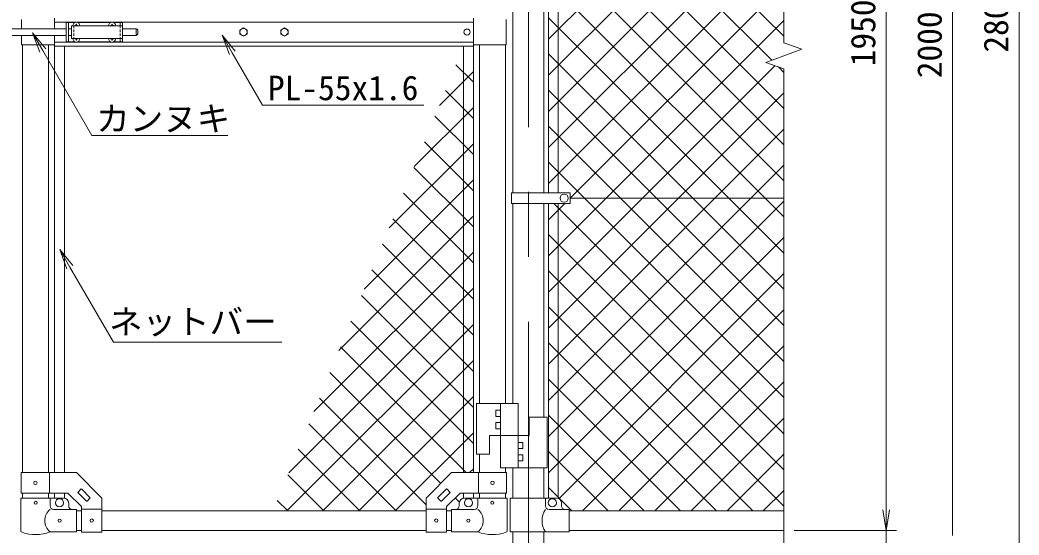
# Model space of a CAD drawing. Units: millimetres, scale not verified. Extents: x -4200 to 4200, y -2970 to 2970.
# Drawn here: x -2539 to -584, y -768 to 240 of the extents above; entities that cross this region are included whole.
import ezdxf
from ezdxf.enums import TextEntityAlignment as Align

# ---------------------------------------------------------------- set-up
doc = ezdxf.new("R2010")
doc.units = ezdxf.units.MM
doc.header["$LTSCALE"] = 20
doc.linetypes.add('USER1', pattern=[50.8, 31.75, -6.35, 6.35, -6.35])
doc.linetypes.add('USER2', pattern=[0.375, 0.25, -0.125])
for name, color, linetype, lineweight in [('0-0_D-STR-TXT', 7, 'Continuous', 9), ('0-4_D-BMK', 2, 'USER1', 13), ('0-5_D-STR1', 1, 'Continuous', 18), ('0-8_D-STR3', 3, 'Continuous', 13), ('0-9_D-STR-DIM', 7, 'Continuous', 9), ('0-A_0', 7, 'Continuous', 9), ('0-B_D-STR2', 7, 'Continuous', 9)]:
    doc.layers.add(name, color=color, linetype=linetype, lineweight=lineweight)
doc.styles.add('ＭＳ ゴシック', font='')
doc.styles.get('ＭＳ ゴシック').set_extended_font_data('MS Gothic')

# ---------------------------------------------------------------- blocks, each defined once
blk = doc.blocks.new('_Open')
at = {"layer": '0-A_0'}
blk.add_line((-20, 3.33), (0, 0), dxfattribs=at)
blk.add_lwpolyline([(-20, -3.33), (0, 0), (-20, 0)], dxfattribs=at)
blk = doc.blocks.new('MLeader2')
at = {"layer": '0-0_D-STR-TXT'}
blk.add_line((-2500.06, 176.9), (-2514.28, 214.88), dxfattribs=at)
for points in [[(-2488.51, 183.57), (-2514.28, 214.88), (-2494.28, 180.24)], [(-2494.28, 180.24), (-2398.25, 13.9), (-2139.46, 13.9), (-2132.26, 13.9)]]:
    blk.add_lwpolyline(points, dxfattribs=at)
blk = doc.blocks.new('MLeader3')
at = {"layer": '0-0_D-STR-TXT'}
blk.add_line((-2129.32, 172.73), (-2143.55, 210.7), dxfattribs=at)
for points in [[(-2117.77, 179.4), (-2143.55, 210.7), (-2123.55, 176.06)], [(-2123.55, 176.06), (-2064.16, 73.2), (-1756.23, 73.2), (-1749.03, 73.2)]]:
    blk.add_lwpolyline(points, dxfattribs=at)
blk = doc.blocks.new('MLeader4')
at = {"layer": '0-0_D-STR-TXT'}
blk.add_line((-2446.99, -246.7), (-2461.22, -208.73), dxfattribs=at)
for points in [[(-2435.45, -240.04), (-2461.22, -208.73), (-2441.22, -243.37)], [(-2441.22, -243.37), (-2356.27, -390.5), (-2034.16, -390.5), (-2026.96, -390.5)]]:
    blk.add_lwpolyline(points, dxfattribs=at)

msp = doc.modelspace()

# ---------------------------------------------------------------- linework, layer by layer
at = {"layer": '0-4_D-BMK'}
msp.add_line((-1544.32, 1681.52), (-1544.32, -1188.63), dxfattribs=at)
at = {"layer": '0-5_D-STR1'}
for p, q in [((-1574.57, 530.87), (-1574.57, -98.13)), ((-1514.07, 530.87), (-1514.07, -98.13)), ((-2534.07, 191.37), (-2534.07, -645.63)), ((-2483.27, 191.37), (-2483.27, -645.63)), ((-1639.87, 191.37), (-1639.87, -510.23)), ((-1589.07, 191.37), (-1589.07, -510.23)), ((-1574.57, -119.13), (-1574.57, -510.23)), ((-1514.07, -119.13), (-1514.07, -537.23)), ((-1639.87, -609.23), (-1639.87, -645.63)), ((-1589.07, -636.23), (-1589.07, -645.63)), ((-1574.57, -636.23), (-1574.57, -695.63)), ((-1514.07, -636.23), (-1514.07, -695.63)), ((-2534.07, -685.63), (-2534.07, -695.63)), ((-2483.27, -685.63), (-2483.27, -695.63)), ((-1639.87, -685.63), (-1639.87, -695.63)), ((-1589.07, -685.63), (-1589.07, -695.63)), ((-2428.67, -720.63), (-2418.67, -720.63)), ((-2378.67, -720.63), (-1744.47, -720.63)), ((-1704.47, -720.63), (-1694.47, -720.63)), ((-1464.32, -720.63), (-1044.32, -720.63)), ((-2428.67, -758.63), (-2418.67, -758.63)), ((-2378.67, -758.63), (-1744.47, -758.63)), ((-1704.47, -758.63), (-1694.47, -758.63)), ((-1574.57, -761.63), (-1574.57, -1158.63)), ((-1514.07, -761.63), (-1514.07, -1158.63)), ((-1464.32, -758.63), (-1044.32, -758.63))]:
    msp.add_line(p, q, dxfattribs=at)
at = {"layer": '0-8_D-STR3'}
for p, q in [((-1504.82, 530.87), (-1504.82, -98.13)), ((-1485.82, 530.87), (-1485.82, -98.13)), ((-2536.17, 241.37), (-2536.17, 222.87)), ((-2471.57, 243.87), (-2471.57, 222.87)), ((-2471.57, 235.87), (-1651.57, 235.87)), ((-2448.67, 235.37), (-2448.67, 197.37)), ((-2448.67, 235.37), (-2431.27, 235.37)), ((-2444.17, 235.37), (-2444.17, 197.37)), ((-2426.07, 235.37), (-2361.27, 235.37)), ((-2356.07, 235.37), (-2338.67, 235.37)), ((-2343.17, 235.37), (-2343.17, 228.87)), ((-2338.67, 235.37), (-2338.67, 228.87)), ((-1651.57, 243.87), (-1651.57, 188.87)), ((-1587.47, 241.37), (-1587.47, 191.37)), ((-2577.02, 222.87), (-2448.67, 222.87)), ((-2444.17, 222.87), (-2438.17, 222.87)), ((-2438.17, 228.87), (-2438.17, 203.87)), ((-2438.17, 228.87), (-2338.17, 228.87)), ((-2430.53, 229.29), (-2431.82, 229.26)), ((-2431.82, 229.26), (-2431.82, 228.87)), ((-2429.07, 232.02), (-2429.09, 230.72)), ((-2429.07, 232.02), (-2428.28, 232.02)), ((-2428.28, 232.02), (-2428.25, 230.72)), ((-2360.53, 229.29), (-2361.82, 229.26)), ((-2361.82, 229.26), (-2361.82, 228.87)), ((-2359.07, 232.02), (-2359.09, 230.72)), ((-2359.07, 232.02), (-2358.28, 232.02)), ((-2358.28, 232.02), (-2358.25, 230.72)), ((-2356.82, 229.29), (-2355.52, 229.26)), ((-2355.52, 229.26), (-2355.52, 228.87)), ((-2338.17, 228.87), (-2338.17, 203.87)), ((-2338.17, 222.87), (-2311.67, 222.87)), ((-2311.67, 222.87), (-2311.67, 209.87)), ((-2308.67, 219.87), (-2308.67, 212.87)), ((-2577.02, 209.87), (-2448.67, 209.87)), ((-2536.17, 209.87), (-2536.17, 191.37)), ((-2471.57, 209.87), (-2471.57, 188.87)), ((-2471.57, 196.87), (-1651.57, 196.87)), ((-2448.67, 197.37), (-2431.27, 197.37)), ((-2444.17, 209.87), (-2438.17, 209.87)), ((-2438.17, 203.87), (-2338.17, 203.87)), ((-2431.82, 203.47), (-2431.82, 203.87)), ((-2430.53, 203.45), (-2431.82, 203.47)), ((-2429.07, 200.72), (-2429.09, 202.01)), ((-2429.07, 200.72), (-2428.28, 200.72)), ((-2428.28, 200.72), (-2428.25, 202.01)), ((-2426.82, 203.45), (-2425.52, 203.47)), ((-2426.07, 197.37), (-2361.27, 197.37)), ((-2425.52, 203.47), (-2425.52, 203.87)), ((-2361.82, 203.47), (-2361.82, 203.87)), ((-2360.53, 203.45), (-2361.82, 203.47)), ((-2359.07, 200.72), (-2359.09, 202.01)), ((-2359.07, 200.72), (-2358.28, 200.72)), ((-2358.28, 200.72), (-2358.25, 202.01)), ((-2356.82, 203.45), (-2355.52, 203.47)), ((-2356.07, 197.37), (-2338.67, 197.37)), ((-2355.52, 203.47), (-2355.52, 203.87)), ((-2343.17, 203.87), (-2343.17, 197.37)), ((-2338.67, 203.87), (-2338.67, 197.37)), ((-2338.17, 209.87), (-2311.67, 209.87)), ((-2471.57, 191.37), (-2536.17, 191.37)), ((-2471.57, 188.87), (-1651.57, 188.87)), ((-2471.17, 188.87), (-2471.17, -645.63)), ((-2452.17, 188.87), (-2452.17, -645.63)), ((-1670.97, 188.87), (-1670.97, -645.63)), ((-1651.97, 188.87), (-1651.97, -645.63)), ((-1651.57, 191.37), (-1587.47, 191.37)), ((-1577.12, -119.13), (-1577.12, -98.13)), ((-1462.33, -98.13), (-1577.12, -98.13)), ((-1462.33, -119.13), (-1462.33, -98.13)), ((-1462.33, -108.63), (-1044.32, -108.63)), ((-1462.33, -119.13), (-1577.12, -119.13)), ((-1504.82, -119.13), (-1504.82, -695.63)), ((-1485.82, -119.13), (-1485.82, -696.27)), ((-1564.57, -510.23), (-1645.57, -510.23)), ((-1645.57, -510.23), (-1645.57, -609.23)), ((-1608.07, -523.73), (-1608.07, -535.73)), ((-1598.57, -523.73), (-1608.07, -523.73)), ((-1598.57, -510.23), (-1598.57, -636.23)), ((-1564.57, -510.23), (-1564.57, -636.23)), ((-1598.57, -535.73), (-1608.07, -535.73)), ((-1507.57, -537.23), (-1542.57, -537.23)), ((-1542.57, -537.23), (-1542.57, -573.23)), ((-1507.57, -537.23), (-1507.57, -636.23)), ((-1608.07, -547.73), (-1608.07, -559.73)), ((-1598.57, -547.73), (-1608.07, -547.73)), ((-1598.57, -559.73), (-1608.07, -559.73)), ((-1542.57, -573.23), (-1620.57, -573.23)), ((-1620.57, -573.23), (-1620.57, -609.23)), ((-1564.57, -586.73), (-1555.07, -586.73)), ((-1564.57, -598.73), (-1555.07, -598.73)), ((-1555.07, -598.73), (-1555.07, -586.73)), ((-1620.57, -609.23), (-1645.57, -609.23)), ((-1564.57, -610.73), (-1555.07, -610.73)), ((-1564.57, -622.73), (-1555.07, -622.73)), ((-1555.07, -622.73), (-1555.07, -610.73)), ((-1507.57, -636.23), (-1598.57, -636.23)), ((-2536.37, -685.63), (-2536.37, -645.63)), ((-2480.97, -685.63), (-2480.97, -645.63)), ((-1642.17, -685.63), (-1642.17, -645.63)), ((-1586.77, -685.63), (-1586.77, -645.63)), ((-2425.34, -683.62), (-2419.68, -677.97)), ((-2418.27, -677.97), (-2402, -694.23)), ((-1704.88, -677.97), (-1721.14, -694.23)), ((-1697.8, -683.62), (-1703.46, -677.97)), ((-2537.22, -695.63), (-2480.12, -695.63)), ((-2537.22, -695.63), (-2537.22, -759.33)), ((-2536.37, -685.63), (-2445.24, -685.63)), ((-2480.12, -695.63), (-2480.12, -710.63)), ((-2480.12, -695.63), (-2453.67, -695.63)), ((-2471.17, -685.63), (-2471.17, -695.63)), ((-2452.17, -685.63), (-2452.17, -695.75)), ((-2445.24, -685.63), (-2418.67, -712.2)), ((-2425.34, -685.04), (-2409.08, -701.3)), ((-2407.66, -701.3), (-2402, -695.64)), ((-2378.67, -761.88), (-2378.67, -695.63)), ((-1744.47, -761.88), (-1744.47, -695.63)), ((-1715.48, -701.3), (-1721.14, -695.64)), ((-1697.8, -685.04), (-1714.07, -701.3)), ((-1677.9, -685.63), (-1704.47, -712.2)), ((-1586.77, -685.63), (-1677.9, -685.63)), ((-1670.97, -685.63), (-1670.97, -695.75)), ((-1643.02, -695.63), (-1669.47, -695.63)), ((-1651.97, -685.63), (-1651.97, -695.63)), ((-1585.92, -695.63), (-1643.02, -695.63)), ((-1643.02, -695.63), (-1643.02, -710.63)), ((-1585.92, -695.63), (-1585.92, -759.33)), ((-1580.02, -695.63), (-1489.32, -695.63)), ((-1580.02, -695.63), (-1580.02, -761.63)), ((-1510.92, -695.63), (-1510.92, -710.63)), ((-2428.67, -717.63), (-2473.12, -717.63)), ((-2443.67, -710.63), (-2443.67, -705.63)), ((-2428.67, -761.63), (-2428.67, -717.63)), ((-2418.67, -761.88), (-2418.67, -712.2)), ((-2418.67, -717.38), (-2378.67, -717.38)), ((-1704.47, -717.38), (-1744.47, -717.38)), ((-1704.47, -761.88), (-1704.47, -712.2)), ((-1694.47, -717.63), (-1650.02, -717.63)), ((-1694.47, -761.63), (-1694.47, -717.63)), ((-1679.47, -710.63), (-1679.47, -705.63)), ((-1503.92, -717.63), (-1464.32, -717.63)), ((-1479.32, -705.63), (-1479.32, -710.63)), ((-1464.32, -717.63), (-1464.32, -761.63)), ((-2428.67, -761.63), (-2480.12, -761.63)), ((-2418.67, -761.88), (-2378.67, -761.88)), ((-1704.47, -761.88), (-1744.47, -761.88)), ((-1694.47, -761.63), (-1643.02, -761.63)), ((-1580.02, -761.63), (-1464.32, -761.63))]:
    msp.add_line(p, q, dxfattribs=at)
at = {"layer": '0-8_D-STR3', "linetype": 'USER2'}
for p, q in [((-2433.67, 228.87), (-2433.67, 203.87)), ((-2342.67, 228.87), (-2342.67, 203.87))]:
    msp.add_line(p, q, dxfattribs=at)
at = {"layer": '0-8_D-STR3'}
for points in [[(-2426.82, 229.29), (-2425.52, 229.26), (-2425.52, 228.87)], [(-2536.37, -645.63), (-2428.67, -645.63), (-2378.67, -695.63)], [(-1586.77, -645.63), (-1694.47, -645.63), (-1744.47, -695.63)]]:
    msp.add_lwpolyline(points, dxfattribs=at)
for points in [[(-2101.57, 224.47), (-2108.59, 220.42), (-2108.59, 212.32), (-2101.57, 208.27), (-2094.56, 212.32), (-2094.56, 220.42)], [(-2021.57, 224.47), (-2028.59, 220.42), (-2028.59, 212.32), (-2021.57, 208.27), (-2014.56, 212.32), (-2014.56, 220.42)]]:
    msp.add_lwpolyline(points, close=True, dxfattribs=at)
for centre, radius in [((-2101.57, 216.37), 7.03), ((-2021.57, 216.37), 7.03), ((-1664.47, 216.37), 6), ((-1474.33, -108.63), 8), ((-2508.67, -665.63), 3.25), ((-1614.47, -665.63), 3.25), ((-2508.27, -704.63), 3), ((-2461.67, -704.63), 8), ((-1661.47, -704.63), 8), ((-1614.87, -704.63), 3), ((-1497.32, -704.63), 8), ((-2461.27, -739.63), 3), ((-2398.67, -739.63), 3.25), ((-1724.47, -739.63), 3.25), ((-1661.87, -739.63), 3)]:
    msp.add_circle(centre, radius, dxfattribs=at)
for centre, radius, start, end in [((-2428.67, 228.87), 7, 0, 180), ((-2358.67, 228.87), 7, 0, 180), ((-2430.58, 230.77), 1.49, 270, 0), ((-2426.77, 230.77), 1.49, 180, 270), ((-2360.58, 230.77), 1.49, 270, 0), ((-2356.77, 230.77), 1.49, 180, 270), ((-2311.67, 219.87), 3, 0, 90), ((-2428.67, 203.87), 7, 180, 0), ((-2430.58, 201.96), 1.49, 0, 90), ((-2426.77, 201.96), 1.49, 90, 180), ((-2358.67, 203.87), 7, 180, 0), ((-2360.58, 201.96), 1.49, 0, 90), ((-2356.77, 201.96), 1.49, 90, 180), ((-2311.67, 212.87), 3, 270, 0), ((-2424.63, -684.33), 1, 135, 225), ((-2418.98, -678.67), 1, 45, 135), ((-1704.17, -678.67), 1, 45, 135), ((-1698.51, -684.33), 1, 315, 45), ((-2453.67, -705.63), 10, 0, 90), ((-2408.37, -700.59), 1, 225, 315), ((-2402.71, -694.94), 1, 315, 45), ((-1720.43, -694.94), 1, 135, 225), ((-1714.78, -700.59), 1, 225, 315), ((-1669.47, -705.63), 10, 90, 180), ((-1489.32, -705.63), 10, 0, 90), ((-2461.93, -739.63), 28.55, 129.59418, 230.40582), ((-2473.12, -710.63), 7, 180, 270), ((-2436.67, -710.63), 7, 180, 270), ((-1686.47, -710.63), 7, 270, 0), ((-1650.02, -710.63), 7, 270, 0), ((-1661.22, -739.63), 28.55, 309.59418, 50.40582), ((-1476.71, -739.63), 40.68, 147.25964, 212.74036), ((-1503.92, -710.63), 7, 180, 270), ((-1472.32, -710.63), 7, 180, 270), ((-2533.92, -759.33), 3.3, 180, 250.77949), ((-2508.67, -686.9), 80, 250.77949, 290.9084), ((-1614.47, -686.9), 80, 249.0916, 289.22051), ((-1589.22, -759.33), 3.3, 289.22051, 0)]:
    msp.add_arc(centre, radius, start, end, dxfattribs=at)
at = {"layer": '0-9_D-STR-DIM'}
for p, q in [((-1044.32, 1681.52), (-1044.32, 195.59)), ((-584.32, 1601.37), (-584.32, -1118.63)), ((-844.32, 1151.37), (-844.32, -718.63)), ((-714.32, 1151.37), (-714.32, -768.63)), ((-1009.08, 182.77), (-1044.32, 195.59)), ((-1079.56, 157.12), (-1009.08, 182.77)), ((-1044.32, 144.29), (-1079.56, 157.12)), ((-1044.32, 144.29), (-1044.32, -915.94)), ((-844.32, -718.63), (-844.32, -678.63)), ((-1024.32, -758.63), (-824.32, -758.63)), ((-1004.32, -758.63), (-824.32, -758.63)), ((-844.32, -758.63), (-844.32, -808.63))]:
    msp.add_line(p, q, dxfattribs=at)
at = {"layer": '0-B_D-STR2'}
for p, q in [((-1044.32, 208.23), (-1504.82, 668.73)), ((-1504.82, 202.66), (-1044.32, 663.16)), ((-1068.09, 161.29), (-1504.82, 598.02)), ((-1504.82, 131.95), (-1044.32, 592.45)), ((-1044.32, 66.81), (-1504.82, 527.31)), ((-1504.82, 61.24), (-1044.32, 521.74)), ((-1504.82, -9.47), (-1044.32, 451.03)), ((-1044.32, -3.9), (-1504.29, 456.07)), ((-1044.32, -74.61), (-1504.82, 385.89)), ((-1504.82, -80.18), (-1044.32, 380.32)), ((-1044.32, -145.32), (-1500.5, 310.85)), ((-1462.33, -108.4), (-1044.32, 309.61)), ((-1044.32, -216.04), (-1504.82, 244.46)), ((-1504.82, -221.6), (-1044.32, 238.9)), ((-1044.32, -286.75), (-1504.82, 173.75)), ((-1651.97, 139.49), (-1718.48, 72.98)), ((-1686, 152.22), (-1651.97, 118.19)), ((-1504.82, -292.31), (-1061.84, 150.67)), ((-1044.32, 137.52), (-1054.97, 148.16)), ((-1706.56, 102.07), (-1651.97, 47.48)), ((-1044.32, -357.46), (-1504.82, 103.04)), ((-1504.82, -363.02), (-1044.32, 97.48)), ((-1651.97, 68.78), (-1767.61, -46.86)), ((-1727.12, 51.92), (-1651.97, -23.23)), ((-1044.32, -428.17), (-1504.82, 32.33)), ((-1504.82, -433.73), (-1044.32, 26.77)), ((-1747.67, 1.77), (-1651.97, -93.94)), ((-1651.97, -1.93), (-1816.74, -166.7)), ((-1044.32, -498.88), (-1504.82, -38.38)), ((-1768.23, -48.39), (-1651.97, -164.65)), ((-1504.82, -504.45), (-1044.32, -43.95)), ((-1651.97, -72.64), (-1865.86, -286.53)), ((-1788.79, -98.54), (-1651.97, -235.36)), ((-1504.82, -575.16), (-1044.32, -114.66)), ((-1504.82, -150.89), (-1473.06, -119.13)), ((-1044.32, -569.59), (-1494.78, -119.13)), ((-1652.75, -144.13), (-1914.99, -406.37)), ((-1809.35, -148.69), (-1651.97, -306.07)), ((-1044.32, -640.3), (-1504.82, -179.8)), ((-1504.82, -645.87), (-1044.32, -185.37)), ((-1651.97, -214.06), (-1964.12, -526.21)), ((-1829.91, -198.84), (-1651.97, -376.78)), ((-1850.47, -248.99), (-1651.97, -447.49)), ((-1044.32, -711.01), (-1504.82, -250.51)), ((-1484.91, -696.66), (-1044.32, -256.08)), ((-1651.97, -284.77), (-2013.25, -646.05)), ((-1871.03, -299.14), (-1651.97, -518.2)), ((-1105.41, -720.63), (-1504.82, -321.22)), ((-1438.17, -720.63), (-1044.32, -326.79)), ((-1891.59, -349.29), (-1651.97, -588.91)), ((-1651.97, -355.49), (-2017.12, -720.63)), ((-1912.15, -399.44), (-1665.96, -645.63)), ((-1176.12, -720.63), (-1504.82, -391.93)), ((-1367.46, -720.63), (-1044.32, -397.5)), ((-1651.97, -426.2), (-1946.41, -720.63)), ((-1932.71, -449.6), (-1715.57, -666.73)), ((-1246.83, -720.63), (-1504.82, -462.64)), ((-1296.74, -720.63), (-1044.32, -468.21)), ((-1953.27, -499.75), (-1744.47, -708.54)), ((-1651.97, -496.91), (-1875.7, -720.63)), ((-1317.54, -720.63), (-1504.82, -533.35)), ((-1226.03, -720.63), (-1044.32, -538.92)), ((-1973.83, -549.9), (-1803.09, -720.63)), ((-1651.97, -567.62), (-1804.99, -720.63)), ((-1994.39, -600.05), (-1873.8, -720.63)), ((-1388.25, -720.63), (-1504.82, -604.06)), ((-1155.32, -720.63), (-1044.32, -609.63)), ((-1651.97, -638.33), (-1659.28, -645.63)), ((-2014.95, -650.2), (-1944.52, -720.63)), ((-1458.96, -720.63), (-1504.82, -674.77)), ((-1084.61, -720.63), (-1044.32, -680.34)), ((-2035.51, -700.35), (-2015.23, -720.63)), ((-1687.29, -695.02), (-1679.16, -703.15))]:
    msp.add_line(p, q, dxfattribs=at)

# ---------------------------------------------------------------- block references
at = {"layer": '0-0_D-STR-TXT'}
for name in ['MLeader2', 'MLeader3', 'MLeader4']:
    msp.add_blockref(name, (0, 0), dxfattribs=at)
at = {"layer": '0-9_D-STR-DIM', "xscale": 2, "yscale": 2, "rotation": 270}
msp.add_blockref('_Open', (-844.32, -758.63), dxfattribs=at)
msp.add_blockref('_Open', (-844.32, -758.63), dxfattribs=at)

# ---------------------------------------------------------------- texts
at = {"layer": '0-0_D-STR-TXT', "style": 'ＭＳ ゴシック'}
for s, p in [('PL-55x1.6', (-2053.91, 68.73)), ('カンヌキ', (-2389.94, 8.64)), ('ネットバー', (-2364.8, -388.89))]:
    msp.add_text(s, height=48.09, dxfattribs=at).set_placement(p, align=Align.BOTTOM_LEFT)
at = {"layer": '0-9_D-STR-DIM', "style": 'ＭＳ ゴシック'}
for s, p in [('2800', (-591.07, 176.12)), ('1950', (-851.07, 149.47)), ('2000', (-721.07, 126.12))]:
    msp.add_text(s, height=48.09, rotation=90, dxfattribs=at).set_placement(p, align=Align.BOTTOM_LEFT)

doc.saveas('drawing.dxf')
